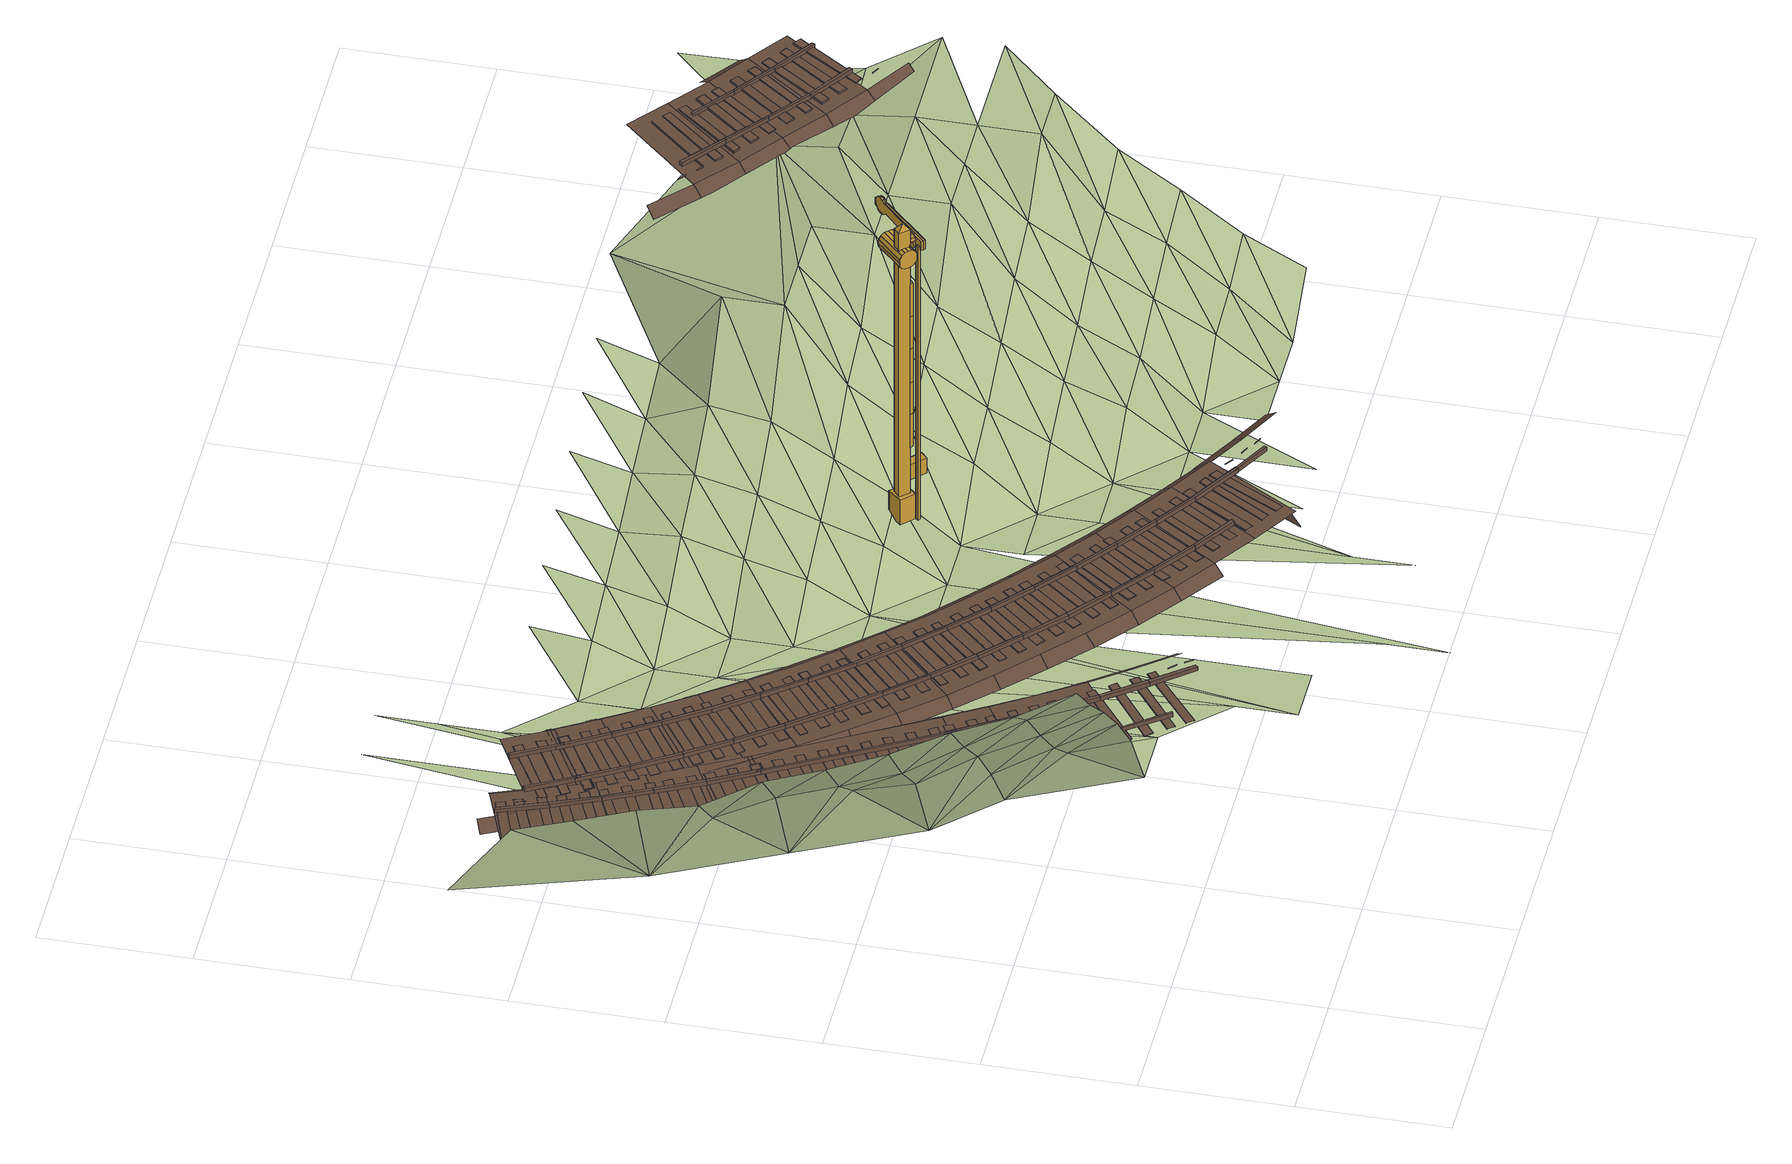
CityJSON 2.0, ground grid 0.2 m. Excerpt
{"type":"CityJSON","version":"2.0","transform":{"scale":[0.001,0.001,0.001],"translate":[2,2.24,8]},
"CityObjects":{
"cityfurniture1":{"type":"CityFurniture","attributes":{"function":"1090"},"geometry":[{"type":"MultiSurface","lod":"3","boundaries":[[[0,1,2,3]],[[1,0,4,5]],[[3,2,6,7]],[[2,1,5,6]],[[3,7,4,0]],[[8,9,10,11]],[[12,13,14,15]],[[13,8,11,14]],[[12,15,10,9]],[[16,17,18,19]],[[19,18,20,21]],[[22,23,21,20]],[[23,16,19,21]],[[22,20,18,17]],[[15,14,23,22]],[[15,22,17,10]],[[11,10,17,16]],[[7,12,9,4]],[[14,11,16,23]],[[6,5,8,13]],[[5,4,9,8]],[[7,6,13,12]],[[24,25,26,27]],[[28,29,30,31]],[[27,26,32,33]],[[34,35,29,28]],[[33,36,30,29,35,37,24,27]],[[34,28,31,38,32,26,25,39]],[[33,32,38,36]],[[39,37,35,34]],[[36,38,31,30]],[[25,24,37,39]],[[40,41,42,43]],[[44,45,42,41]],[[44,46,47,45]],[[46,40,43,47]],[[43,42,45,47]],[[40,46,44,41]],[[48,49,50,51]],[[51,50,52,53]],[[54,55,56,57]],[[58,59,55,54]],[[53,52,60,61]],[[53,61,56,55,59,62,48,51]],[[58,54,57,60,52,50,49,63]],[[61,60,57,56]],[[63,62,59,58]],[[49,48,62,63]],[[64,65,66,67]],[[65,68,69,66]],[[70,69,68,71]],[[64,71,68,65]],[[67,66,69,70]],[[67,70,71,64]],[[72,73,74,41]],[[72,75,76,73]],[[75,77,78,76]],[[77,41,74,78]],[[73,76,78,74]],[[72,41,77,75]],[[79,80,81,82]],[[83,81,82,84]],[[85,80,81,83]],[[86,79,80,85]],[[84,82,79,86]],[[87,88,89,90]],[[88,87,91,92]],[[92,91,93,94]],[[90,89,94,93]],[[89,88,92,94]],[[90,93,91,87]],[[95,96,97,98]],[[99,100,96,95]],[[101,102,100,99]],[[103,104,102,101]],[[104,103,105,106]],[[106,105,107,108]],[[108,107,109,110]],[[110,109,111,112]],[[112,111,113,114]],[[113,115,116,114]],[[116,115,117,118]],[[118,117,119,120]],[[121,122,120,119]],[[123,122,121,124]],[[125,126,123,124]],[[98,97,126,125]],[[116,118,120,122,123,126,97,96,100,102,104,106,108,110,112,114]],[[124,121,119,117,115,113,111,109,107,105,103,101,99,95,98,125]],[[86,127,84]],[[84,127,83]],[[83,127,85]],[[85,127,86]],[[128,129,130,131]],[[132,128,131,133]],[[134,132,133,135]],[[136,134,135,137]],[[137,138,139,136]],[[138,140,141,139]],[[140,142,143,141]],[[142,144,145,143]],[[144,146,147,145]],[[146,148,149,147]],[[148,150,151,149]],[[150,152,153,151]],[[154,153,152,155]],[[156,154,155,157]],[[158,156,157,159]],[[129,158,159,130]],[[157,155,152,150,148,146,144,142,140,138,137,135,133,131,130,159]],[[149,151,153,154,156,158,129,128,132,134,136,139,141,143,145,147]],[[160,161,162,163]],[[164,165,166,167]],[[167,166,168,169]],[[170,171,165,164]],[[172,173,171,170]],[[174,175,176,177]],[[178,179,180,181]],[[177,176,182,183]],[[184,185,162,161]],[[186,187,188,189]],[[190,164,167,191]],[[191,167,169,192]],[[193,194,195,196]],[[197,186,189,198]],[[199,200,201,202]],[[203,178,181,204]],[[205,195,194,206]],[[175,207,208,176]],[[176,208,209,182]],[[210,211,212,213]],[[214,172,170,215]],[[216,217,218,219]],[[215,170,164,190]],[[220,221,222,223]],[[217,224,225,218]],[[226,199,202,227]],[[224,228,229,225]],[[200,210,213,201]],[[230,226,227,231]],[[228,205,206,229]],[[198,230,231,197]],[[232,233,221,220]],[[204,181,234,235]],[[192,169,178,203]],[[184,236,237,238,214,215,190,191,192,203,204,235,209,208,207,239,185],[206,194,193,211,210,200,199,226,230,198,189,188,219,218,225,229],[233,240,241,242,243,222,221]],[[235,234,182,209]],[[244,238,237,245]],[[211,193,196,212]],[[246,247,242,241]],[[172,214,238,244]],[[169,168,179,178]],[[181,180,248,234]],[[234,248,183,182]],[[249,244,245,250]],[[173,172,244,249]],[[239,251,162,185]],[[251,239,207,175]],[[223,243,242,247]],[[243,223,222]],[[163,174,177,183,248,180,179,168,166,165,171,173,249,250,252,160]],[[251,174,163,162]],[[251,175,174]],[[252,253,161,160]],[[253,252,250,245]],[[253,236,184,161]],[[236,253,245,237]],[[240,232,246,241]],[[232,220,223,247,246]],[[232,240,233]],[[216,187,186,197,231,227,202,201,213,212,196,195,205,228,224,217]],[[219,188,187,216]],[[254,255,256,257]],[[258,259,260,261]],[[257,256,262,263]],[[264,265,259,258]],[[257,263,266,260,259,265,267,254]],[[258,261,268,262,256,255,269,264]],[[263,262,266]],[[262,268,266]],[[269,267,265,264]],[[261,260,266,268]],[[267,269,255,254]],[[270,271,272,273,274,275,276,277]],[[271,278,279,272]],[[280,281,279,278,282,283,284,285]],[[277,283,282,270]],[[270,282,278,271]],[[285,275,274,280]],[[276,284,283,277]],[[284,276,275,285]],[[281,273,272,279]],[[280,274,273,281]]]}]},
"terrain1":{"type":"TINRelief","geometry":[{"type":"CompositeSurface","lod":"3","boundaries":[[[286,287,288]],[[286,288,289]],[[290,291,287]],[[290,287,286]],[[292,291,293]],[[293,291,290]],[[294,295,292]],[[296,286,289]],[[294,292,293]],[[297,298,295]],[[296,289,299]],[[300,290,286]],[[297,295,294]],[[301,298,302]],[[300,286,296]],[[303,293,290]],[[302,298,297]],[[304,301,305]],[[290,300,303]],[[306,294,293]],[[296,299,307]],[[308,304,305]],[[301,302,305]],[[306,293,303]],[[297,294,309]],[[310,308,305]],[[307,299,311]],[[300,296,312]],[[313,310,305]],[[302,297,309]],[[294,306,309]],[[312,296,307]],[[303,300,314]],[[305,302,309]],[[306,303,314]],[[300,312,314]],[[315,307,311]],[[309,306,314]],[[309,316,305]],[[315,311,317]],[[318,312,307]],[[319,309,314]],[[314,312,318]],[[307,315,318]],[[315,317,320]],[[321,319,314]],[[321,314,318]],[[318,315,320]],[[309,322,316]],[[319,323,309]],[[324,321,318]],[[324,318,320]],[[325,319,321]],[[326,324,320]],[[324,325,321]],[[327,319,325]],[[326,328,324]],[[329,319,327]],[[324,330,325]],[[330,324,328]],[[331,332,326]],[[332,328,326]],[[333,334,331]],[[335,333,336]],[[334,332,331]],[[337,330,328]],[[337,328,332]],[[334,333,338]],[[339,330,337]],[[338,333,335]],[[339,340,330]],[[341,332,334]],[[342,337,332]],[[342,332,341]],[[343,339,337]],[[338,341,334]],[[344,337,342]],[[345,335,346]],[[343,337,344]],[[347,342,341]],[[338,348,341]],[[349,339,343]],[[347,341,348]],[[345,338,335]],[[350,344,342]],[[345,351,352]],[[350,342,347]],[[353,343,344]],[[354,348,338]],[[355,338,345]],[[353,344,350]],[[355,354,338]],[[352,356,357]],[[358,347,348]],[[359,343,353]],[[358,348,354]],[[360,350,347]],[[361,355,345]],[[362,363,357]],[[358,360,347]],[[364,353,350]],[[361,345,352]],[[365,354,355]],[[364,350,360]],[[361,365,355]],[[366,352,357]],[[367,358,354]],[[366,357,363]],[[364,368,353]],[[369,363,370]],[[367,354,365]],[[371,360,358]],[[372,361,352]],[[373,352,366]],[[369,370,374]],[[371,358,367]],[[375,364,360]],[[373,372,352]],[[376,365,361]],[[369,366,363]],[[371,375,360]],[[376,361,372]],[[367,365,377]],[[378,373,366]],[[379,374,380]],[[381,364,375]],[[369,382,366]],[[377,365,376]],[[371,367,383]],[[378,366,382]],[[384,372,373]],[[379,369,374]],[[383,367,377]],[[385,375,371]],[[384,373,378]],[[386,376,372]],[[387,382,369]],[[383,385,371]],[[388,369,379]],[[384,386,372]],[[389,377,376]],[[387,369,388]],[[390,378,382]],[[391,379,392]],[[385,393,375]],[[389,376,386]],[[387,390,382]],[[394,384,378]],[[395,383,377]],[[396,388,379]],[[394,378,390]],[[395,385,383]],[[386,384,397]],[[391,396,379]],[[398,387,388]],[[397,384,394]],[[389,386,399]],[[398,388,396]],[[400,390,387]],[[401,391,402]],[[399,386,397]],[[400,387,398]],[[403,394,390]],[[404,396,391]],[[405,391,401]],[[389,406,377]],[[403,390,400]],[[407,397,394]],[[404,391,405]],[[408,398,396]],[[406,395,377]],[[407,394,403]],[[404,408,396]],[[409,400,398]],[[410,405,401]],[[406,389,399]],[[409,398,408]],[[411,403,400]],[[412,410,401]],[[406,399,397]],[[413,404,405]],[[414,397,407]],[[411,400,409]],[[413,405,410]],[[415,408,404]],[[415,404,413]],[[416,407,403]],[[417,409,408]],[[414,406,397]],[[418,410,412]],[[411,416,403]],[[417,408,415]],[[406,419,395]],[[420,411,409]],[[418,412,421]],[[422,413,410]],[[420,409,417]],[[423,414,407]],[[418,422,410]],[[424,415,413]],[[423,407,416]],[[416,411,420]],[[424,413,422]],[[417,415,425]],[[423,406,414]],[[425,415,424]],[[426,419,406]],[[423,426,406]],[[427,420,417]],[[428,429,419]],[[426,428,419]],[[425,427,417]],[[416,420,430]],[[431,426,423]],[[430,423,416]],[[432,428,426]],[[431,433,426]],[[430,431,423]],[[432,426,433]],[[432,434,428]]]}]},
"railway1":{"type":"Railway","attributes":{"function":"1855"},"geometry":[{"type":"MultiSurface","lod":"3","boundaries":[[[435,436,437,438]],[[438,437,439,440]],[[440,439,441,442]],[[443,444,445,446]],[[447,448,449,450]],[[442,441,451,452]],[[453,454,455,456]],[[457,458,459,460]],[[461,462,463,464]],[[465,466,467,468]],[[452,451,469,470]],[[471,472,473,474]],[[475,476,477,478]],[[479,480,481,482]],[[483,475,478,484]],[[485,483,484,486]],[[470,469,487,488]],[[478,477,489,490]],[[491,492,493,494]],[[484,478,490,495]],[[486,484,495,496]],[[497,498,499,500]],[[490,489,501,502]],[[495,490,502,503]],[[504,505,506,507]],[[496,495,503,508]],[[509,510,511,512]],[[502,501,513,514]],[[503,502,514,515]],[[516,517,518,519]],[[520,521,522,523]],[[508,503,515,524]],[[525,443,446,526]],[[469,527,528,529]],[[445,530,526,446]],[[444,531,530,445]],[[532,435,438,533]],[[534,447,450,535]],[[449,536,535,450]],[[448,537,536,449]],[[538,539,540,541]],[[542,453,456,543]],[[455,544,543,456]],[[454,545,544,455]],[[546,457,460,547]],[[514,513,548,549]],[[459,550,547,460]],[[515,514,549,551]],[[458,552,550,459]],[[533,438,440,553]],[[554,461,464,555]],[[524,515,551,556]],[[557,558,559,560]],[[463,561,555,464]],[[462,562,561,463]],[[563,465,468,564]],[[467,565,564,468]],[[466,566,565,467]],[[549,548,567,568]],[[551,549,568,569]],[[570,471,474,571]],[[572,573,574,575]],[[553,440,442,576]],[[473,577,571,474]],[[556,551,569,578]],[[472,579,577,473]],[[580,479,482,581]],[[582,583,584,585]],[[481,586,581,482]],[[480,587,586,481]],[[588,589,590,591]],[[592,491,494,593]],[[493,594,593,494]],[[595,596,597,598]],[[492,599,594,493]],[[576,442,452,600]],[[601,602,603,604]],[[605,497,500,606]],[[499,607,606,500]],[[498,608,607,499]],[[609,610,611,612]],[[585,584,613,614]],[[615,504,507,616]],[[617,609,612,618]],[[619,620,621,622]],[[506,623,616,507]],[[624,625,596,595]],[[505,626,623,506]],[[627,617,618,628]],[[612,611,629,630]],[[600,452,470,631]],[[632,509,512,633]],[[618,612,630,634]],[[614,613,635,636]],[[511,637,633,512]],[[638,639,640,641]],[[642,643,644,645]],[[628,618,634,646]],[[510,647,637,511]],[[648,642,645,649]],[[650,651,648,649]],[[652,520,523,653]],[[654,529,469,655]],[[656,516,519,657]],[[631,470,488,658]],[[653,523,522,659]],[[630,629,660,661]],[[488,487,662,658]],[[518,663,657,519]],[[664,665,666,667]],[[521,668,659,522]],[[517,669,663,518]],[[634,630,661,670]],[[671,672,614,673]],[[674,675,676,677]],[[646,634,670,678]],[[679,538,541,680]],[[681,682,625,624]],[[683,684,685,686]],[[680,541,540,687]],[[537,534,535,536]],[[539,688,687,540]],[[689,690,691,692]],[[545,542,543,544]],[[661,660,693,694]],[[552,546,547,550]],[[695,557,560,696]],[[670,661,694,697]],[[698,699,700,701]],[[696,560,559,702]],[[703,704,705,706]],[[678,670,697,707]],[[558,708,702,559]],[[562,554,555,561]],[[566,563,564,565]],[[709,572,575,710]],[[711,712,713,714]],[[710,575,574,715]],[[716,717,672,671]],[[718,719,720,721]],[[722,723,724,725]],[[726,727,728,729]],[[573,730,715,574]],[[579,570,571,577]],[[727,731,732,728]],[[733,588,591,734]],[[693,735,736,737,694]],[[697,694,737,738]],[[731,739,740,732]],[[587,580,581,586]],[[734,591,590,741]],[[742,743,682,681]],[[654,529,528,744]],[[589,745,741,590]],[[746,747,748,749]],[[750,751,752,753]],[[754,755,756,757]],[[707,697,738,758,759]],[[599,592,593,594]],[[760,754,757,761]],[[762,763,727,726]],[[764,601,604,765]],[[766,760,761,767]],[[763,768,731,727]],[[769,762,726,739]],[[770,532,533,771]],[[765,604,603,772]],[[738,737,736,758]],[[768,769,739,731]],[[602,773,772,603]],[[774,775,776,777]],[[608,605,606,607]],[[778,779,780,781]],[[757,756,782,783]],[[784,619,622,785]],[[771,533,553,786]],[[761,757,783,787]],[[785,622,621,788]],[[626,615,616,623]],[[620,789,788,621]],[[767,761,787,790]],[[791,792,717,716]],[[793,794,795,796]],[[797,798,799,800]],[[801,638,641,802]],[[803,804,805,806]],[[647,632,633,637]],[[807,797,800,808]],[[802,641,640,809]],[[786,553,576,810]],[[639,811,809,640]],[[812,807,808,813]],[[814,815,763,762]],[[816,814,762,769]],[[815,817,768,763]],[[818,819,820,821]],[[822,664,667,823]],[[668,652,653,659]],[[817,816,769,768]],[[669,656,657,663]],[[823,667,666,824]],[[825,826,827,828]],[[665,829,824,666]],[[830,831,598,597]],[[596,832,830,597]],[[833,683,686,834]],[[810,576,600,835]],[[744,528,527,836]],[[834,686,685,837]],[[688,679,680,687]],[[838,689,692,839]],[[840,841,842,843]],[[684,844,837,685]],[[845,846,847,848]],[[691,849,839,692]],[[850,845,848,851]],[[690,852,849,691]],[[800,799,853,854]],[[855,856,850,851]],[[857,858,859,860]],[[861,585,614,862]],[[808,800,854,863]],[[864,698,701,865]],[[866,867,792,791]],[[625,868,832,596]],[[869,703,706,870]],[[865,701,700,871]],[[708,695,696,702]],[[813,808,863,872]],[[705,873,870,706]],[[699,874,871,700]],[[704,875,873,705]],[[876,877,878,879]],[[880,881,815,814]],[[882,883,673,614]],[[884,711,714,885]],[[835,600,631,886]],[[862,614,636,887]],[[888,718,721,889]],[[885,714,713,890]],[[891,722,725,892]],[[636,635,893,887]],[[894,895,896,897]],[[898,899,816,817]],[[730,709,710,715]],[[724,900,892,725]],[[712,901,890,713]],[[889,721,720,902]],[[723,903,900,724]],[[719,904,902,720]],[[886,631,658,662]],[[905,906,907,908]],[[909,746,749,910]],[[745,733,734,741]],[[672,911,882,614]],[[912,750,753,913]],[[910,749,748,914]],[[913,753,752,915]],[[747,916,914,748]],[[751,917,915,752]],[[918,919,880,814,816,899]],[[920,921,898,817,815,881]],[[854,853,922,923]],[[773,764,765,772]],[[863,854,923,924]],[[925,774,777,926]],[[927,778,781,928]],[[926,777,776,929]],[[872,863,924,930]],[[931,932,933,934]],[[928,781,780,935]],[[936,937,938,939]],[[775,940,929,776]],[[932,941,942,933]],[[779,943,935,780]],[[941,944,945,942]],[[946,947,867,866]],[[789,784,785,788]],[[919,920,881,880]],[[743,948,949,868,625,682]],[[950,793,796,951]],[[952,803,806,953]],[[951,796,795,954]],[[921,918,899,898]],[[953,806,805,955]],[[956,957,932,931]],[[794,958,954,795]],[[959,960,961,962,963]],[[964,959,963,965]],[[717,966,911,672]],[[804,967,955,805]],[[968,969,970,971]],[[957,972,941,932]],[[973,956,931,944]],[[811,801,802,809]],[[972,973,944,941]],[[974,964,965,975,976]],[[977,818,821,978]],[[978,821,820,979]],[[980,825,828,981]],[[965,963,962,975]],[[819,982,979,820]],[[981,828,827,983]],[[836,655,654,744]],[[829,822,823,824]],[[923,922,984,985]],[[826,986,983,827]],[[987,988,989,990]],[[924,923,985,991]],[[992,840,843,993]],[[994,995,996,997]],[[930,924,991,998]],[[844,833,834,837]],[[999,857,860,1000]],[[993,843,842,1001]],[[1002,994,997,1003]],[[1000,860,859,1004]],[[841,1005,1001,842]],[[1006,1002,1003,1007]],[[1008,1009,957,956]],[[858,1010,1004,859]],[[1011,1008,956,973]],[[1009,1012,972,957]],[[792,1013,966,717]],[[1014,876,879,1015]],[[1012,1011,973,972]],[[874,864,865,871]],[[1016,1017,947,946]],[[875,869,870,873]],[[1015,879,878,1018]],[[1019,1020,1021,1022]],[[1023,894,897,1024]],[[877,1025,1018,878]],[[1024,897,896,1026]],[[901,884,885,890]],[[903,891,892,900]],[[895,1027,1026,896]],[[1028,905,908,1029]],[[904,888,889,902]],[[1029,908,907,1030]],[[997,996,1031,1032]],[[1033,1034,1035,1036]],[[906,1037,1030,907]],[[1038,1039,1040,1041]],[[916,909,910,914]],[[985,984,1042,1043]],[[1007,1003,1044,1045]],[[1046,1047,1009,1008]],[[917,912,913,915]],[[1041,1040,1048,1049]],[[991,985,1043,1050]],[[832,1051,831,830]],[[1047,1052,1012,1009]],[[1053,1046,1008,1011]],[[1054,1055,1049,1048]],[[998,991,1050,1056]],[[1057,936,939,1058]],[[1052,1053,1011,1012]],[[1058,939,938,1059]],[[940,925,926,929]],[[943,927,928,935]],[[867,1060,1013,792]],[[937,1061,1059,938]],[[1062,1063,1064,1065]],[[868,1066,1051,832]],[[1067,1068,1069,1070]],[[1065,1064,1071,1072]],[[1073,1074,1072,1071]],[[967,952,953,955]],[[1075,968,971,1076]],[[958,950,951,954]],[[1032,1031,1077,1078]],[[1079,1080,1017,1016]],[[1076,971,970,1081]],[[1082,862,887,893]],[[969,1083,1081,970]],[[1003,997,1032,1078,1084,1085,1086,1044]],[[1045,1044,1086,1087]],[[1088,1089,1090,1091]],[[1092,1093,1047,1046]],[[982,977,978,979]],[[1094,987,990,1095]],[[911,1096,883,882]],[[986,980,981,983]],[[1093,1097,1052,1047]],[[1098,1092,1046,1053]],[[1095,990,989,1099]],[[1043,1042,1100,1101]],[[949,1102,1066,868]],[[1097,1098,1053,1052]],[[988,1103,1099,989]],[[1050,1043,1101,1104]],[[1005,992,993,1001]],[[1056,1050,1104,1105]],[[1010,999,1000,1004]],[[1106,1107,1108,1109]],[[1110,1019,1022,1111]],[[1078,1077,1112,1084]],[[1111,1022,1021,1113]],[[1025,1014,1015,1018]],[[1020,1114,1113,1021]],[[966,1115,1096,911]],[[1087,1086,1085,1116]],[[1027,1023,1024,1026]],[[1117,1033,1036,1118]],[[1017,1119,1120,1060,867,947]],[[1037,1028,1029,1030]],[[948,1121,1102,949]],[[1118,1036,1035,1122]],[[1123,1124,1093,1092]],[[1125,1126,1127,1128]],[[1129,1130,1080,1079]],[[1034,1131,1122,1035]],[[1124,1132,1097,1093]],[[1133,1123,1092,1098]],[[1055,1038,1041,1049]],[[1132,1133,1098,1097]],[[1101,1100,1134,1135]],[[1136,1067,1070,1137]],[[1061,1057,1058,1059]],[[1137,1070,1069,1138]],[[1105,1104,1139,1140]],[[1141,1142,1143,1144]],[[1013,1145,1115,966]],[[1074,1062,1065,1072]],[[1068,1146,1138,1069]],[[1084,1112,1147,1148]],[[1085,1084,1148,1149]],[[1116,1085,1149,1150]],[[1083,1075,1076,1081]],[[1151,1088,1091,1152]],[[1153,1154,1121,948]],[[1152,1091,1090,1155]],[[1156,1157,1158,1159]],[[1089,1160,1155,1090]],[[1161,1162,1163,1164]],[[1104,1101,1135,1165,1166,1139]],[[1103,1094,1095,1099]],[[1167,1106,1109,1168]],[[1169,1170,1171,1172]],[[1060,1173,1145,1013]],[[1168,1109,1108,1174]],[[1175,1176,1130,1129]],[[1107,1177,1174,1108]],[[1178,1179,1180,1181]],[[1114,1110,1111,1113]],[[1135,1134,1182,1165]],[[1080,1183,1119,1017]],[[1148,1147,1184,1185]],[[1140,1139,1166,1186]],[[1150,1149,1187,1188]],[[1189,1190,1154,1153]],[[1191,1125,1128,1192]],[[1192,1128,1127,1193]],[[1131,1117,1118,1122]],[[1126,1194,1193,1127]],[[1195,1196,1197,1198]],[[1199,1141,1144,1200]],[[1149,1148,1185,1201,1202,1187]],[[1120,1203,1173,1060]],[[1200,1144,1143,1204]],[[1146,1136,1137,1138]],[[1142,1205,1204,1143]],[[1206,1207,1208,1209]],[[1185,1184,1210,1201]],[[1160,1151,1152,1155]],[[1211,1161,1164,1212]],[[1188,1187,1202,1213]],[[1214,1215,1176,1175]],[[1212,1164,1163,1216]],[[1165,1182,1217,1218]],[[1162,1219,1216,1163]],[[1186,1166,1220,1221]],[[1222,1178,1181,1223]],[[1177,1167,1168,1174]],[[1224,1225,1226,1227]],[[1119,1228,1203,1120]],[[1223,1181,1180,1229]],[[1179,1230,1229,1180]],[[1166,1165,1218,1231,1232,1220]],[[1194,1191,1192,1193]],[[1233,1195,1198,1234]],[[1235,1236,1237,1238]],[[1201,1210,1239,1240]],[[1234,1198,1197,1241]],[[1213,1202,1242,1243]],[[1196,1244,1241,1197]],[[1205,1199,1200,1204]],[[1218,1217,1245,1231]],[[1246,1247,1215,1214]],[[1183,1248,1228,1119]],[[1249,1206,1209,1250]],[[1251,1252,1253,1254]],[[1221,1220,1232,1255]],[[1250,1209,1208,1256]],[[1202,1201,1240,1257,1258,1242]],[[1207,1259,1256,1208]],[[1219,1211,1212,1216]],[[1247,1260,1261,1262,1263,1183,1080,1130,1176,1215]],[[1264,1224,1227,1265]],[[1265,1227,1226,1266]],[[1267,1268,1269,1270]],[[1230,1222,1223,1229]],[[1225,1271,1266,1226]],[[1240,1239,1272,1257]],[[1243,1242,1258,1273]],[[1274,1235,1238,1275]],[[1263,1276,1248,1183]],[[1275,1238,1237,1277]],[[1244,1233,1234,1241]],[[1278,1279,1280,1281]],[[1231,1245,1282,1283]],[[1236,1284,1277,1237]],[[1232,1231,1283,1285]],[[1255,1232,1285,1286]],[[1287,1288,1247,1246]],[[1289,1251,1254,1290]],[[1290,1254,1253,1291]],[[1259,1249,1250,1256]],[[1252,1292,1291,1253]],[[1293,1294,1295,1296]],[[1257,1272,1297,1298]],[[1258,1257,1298,1299]],[[1273,1258,1299,1300]],[[1301,1267,1270,1302]],[[1262,1303,1276,1263]],[[1271,1264,1265,1266]],[[1302,1270,1269,1304]],[[1268,1305,1304,1269]],[[1306,1307,1308,1309]],[[1310,1278,1281,1311]],[[1283,1282,1312,1313]],[[1284,1274,1275,1277]],[[1286,1285,1314,1315]],[[1311,1281,1280,1316]],[[1279,1317,1316,1280]],[[1318,1319,1288,1287]],[[1320,1321,1322,1323]],[[1324,1293,1296,1325]],[[1292,1289,1290,1291]],[[1298,1297,1326,1327]],[[1325,1296,1295,1328]],[[1300,1299,1329,1330]],[[1261,1331,1303,1262]],[[1294,1332,1328,1295]],[[1285,1283,1313,1333,1334,1314]],[[1335,1336,1337,1338]],[[1288,1339,1260,1247]],[[1305,1301,1302,1304]],[[1340,1306,1309,1341]],[[1341,1309,1308,1342]],[[1299,1298,1327,1343,1344,1329]],[[1307,1345,1342,1308]],[[1313,1312,1346,1333]],[[1347,1348,1349,1350]],[[1315,1314,1334,1351]],[[1352,1320,1323,1353]],[[1317,1310,1311,1316]],[[1353,1323,1322,1354]],[[1321,1355,1354,1322]],[[1327,1326,1356,1343]],[[1260,1357,1331,1261]],[[1330,1329,1344,1358]],[[1332,1324,1325,1328]],[[1359,1360,1361,1362]],[[1363,1335,1338,1364]],[[1364,1338,1337,1365]],[[1319,1366,1339,1288]],[[1336,1367,1365,1337]],[[1345,1340,1341,1342]],[[1368,1347,1350,1369]],[[1369,1350,1349,1370]],[[1333,1346,1371,1372]],[[1334,1333,1372,1373]],[[1348,1374,1370,1349]],[[1351,1334,1373,1375]],[[1339,1376,1357,1260]],[[1355,1352,1353,1354]],[[1343,1356,1377,1378]],[[1344,1343,1378,1379]],[[1358,1344,1379,1380]],[[1381,1359,1362,1382]],[[1382,1362,1361,1383]],[[1360,1384,1383,1361]],[[1367,1363,1364,1365]],[[1385,1386,1366,1319]],[[1387,1388,1389,1390]],[[1390,1389,1391,1392]],[[1374,1368,1369,1370]],[[1393,1394,1392,1391]],[[1366,1395,1376,1339]],[[1396,1397,1398,1399]],[[1378,1377,1400,1401]],[[1399,1398,1402,1403]],[[1380,1379,1404,1405]],[[1406,1407,1403,1402]],[[1384,1381,1382,1383]],[[1408,1409,1410,1411]],[[1412,1413,1386,1385]],[[1411,1410,1414,1415]],[[1379,1378,1401,1416,1417,1404]],[[1418,1419,1415,1414]],[[1394,1387,1390,1392]],[[1420,1421,1422,1423]],[[1423,1422,1424,1425]],[[1386,1426,1395,1366]],[[1427,1428,1429,1430]],[[1407,1396,1399,1403]],[[1401,1400,1431,1416]],[[1405,1404,1417,1432]],[[1419,1408,1411,1415]],[[1433,1434,1435,1436]],[[1434,1437,1438,1435]],[[1437,1439,1440,1438]],[[1441,1420,1423,1425]],[[1413,1442,1426,1386]],[[1443,1444,1434,1433]],[[1445,1443,1433,1439]],[[1444,1446,1437,1434]],[[1446,1445,1439,1437]],[[1447,1448,1449,1450]],[[1451,1452,1453,1454]],[[1455,1456,1428,1427]],[[1457,1458,1459,1460]],[[1461,1462,1456,1455]]]}]},
"railway2":{"type":"Railway","attributes":{"function":"1855"},"geometry":[{"type":"MultiSurface","lod":"3","boundaries":[[[1463,1464,1465,1466]],[[1467,1468,1464,1463]],[[1469,1470,1471,1472]],[[1473,1474,1475,1476]],[[1477,1478,1479,1480]],[[1481,1482,1468,1467]],[[1483,1484,1485,1486]],[[1484,1487,1488,1485]],[[1489,1483,1486,1490]],[[1487,1489,1490,1488]],[[1491,1492,1493,1494]],[[1495,1496,1497,1498]],[[1474,1499,1500,1475]],[[1468,1501,1502,1464]],[[1503,1477,1480,1504]],[[1504,1480,1479,1505]],[[1506,1507,1508,1509]],[[1510,1511,1482,1481]],[[1512,1513,1484,1483]],[[1478,1514,1505,1479]],[[1513,1515,1487,1484]],[[1516,1512,1483,1489]],[[1515,1516,1489,1487]],[[1517,1491,1494,1518]],[[1518,1494,1493,1519]],[[1492,1520,1519,1493]],[[1521,1522,1523,1524]],[[1525,1495,1498,1526]],[[1482,1527,1501,1468]],[[1526,1498,1497,1528]],[[1496,1529,1528,1497]],[[1530,1531,1532,1533]],[[1534,1506,1509,1535]],[[1536,1537,1513,1512]],[[1537,1538,1515,1513]],[[1539,1536,1512,1516]],[[1535,1509,1508,1540]],[[1541,1542,1511,1510]],[[1538,1539,1516,1515]],[[1507,1543,1540,1508]],[[1544,1545,1546,1547]],[[1548,1549,1550,1551]],[[1552,1521,1524,1553]],[[1554,1548,1551,1555]],[[1549,1556,1557,1550]],[[1556,1554,1555,1557]],[[1553,1524,1523,1558]],[[1522,1559,1558,1523]],[[1511,1560,1527,1482]],[[1561,1562,1563,1564]],[[1529,1525,1526,1528]],[[1565,1530,1533,1566]],[[1566,1533,1532,1567]],[[1531,1568,1567,1532]],[[1569,1570,1537,1536]],[[1570,1571,1538,1537]],[[1572,1569,1536,1539]],[[1571,1572,1539,1538]],[[1543,1534,1535,1540]],[[1573,1574,1575,1576]],[[1577,1578,1542,1541]],[[1579,1544,1547,1580]],[[1580,1547,1546,1581]],[[1582,1583,1549,1548]],[[1583,1584,1556,1549]],[[1585,1582,1548,1554]],[[1545,1586,1581,1546]],[[1584,1585,1554,1556]],[[1559,1552,1553,1558]],[[1587,1588,1589,1590]],[[1542,1591,1560,1511]],[[1592,1561,1564,1593]],[[1593,1564,1563,1594]],[[1562,1595,1594,1563]],[[1568,1565,1566,1567]],[[1596,1573,1576,1597]],[[1597,1576,1575,1598]],[[1560,1599,1600,1527]],[[1574,1601,1598,1575]],[[1602,1603,1583,1582]],[[1586,1579,1580,1581]],[[1603,1604,1584,1583]],[[1605,1602,1582,1585]],[[1604,1605,1585,1584]],[[1595,1592,1593,1594]]]}]}
},
"vertices":[
[789,708,163],[791,704,163],[783,696,163],[779,699,163],[789,708,215],[791,704,215],[783,696,215],[779,699,215],[791,704,266],[789,708,266],[789,708,319],[791,704,319],[779,699,266],[783,696,266],[783,696,319],[779,699,319],[791,704,371],[789,708,371],[789,708,423],[791,704,423],[779,699,423],[783,696,423],[779,699,371],[783,696,371],[794,692,484],[791,696,484],[794,699,487],[797,696,487],[789,692,494],[791,691,494],[794,692,496],[791,696,496],[795,700,490],[798,696,490],[787,692,490],[790,688,490],[797,696,494],[791,691,487],[794,699,494],[789,692,487],[782,688,51],[779,692,51],[779,692,487],[782,688,487],[775,688,51],[775,688,487],[779,686,51],[779,686,487],[798,710,452],[801,707,452],[795,703,457],[794,706,457],[795,702,462],[793,704,462],[813,719,474],[810,722,474],[806,716,480],[809,715,480],[814,720,468],[811,722,468],[805,711,478],[802,712,478],[802,714,452],[805,711,452],[799,704,468],[785,691,481],[782,694,481],[795,708,468],[789,696,490],[786,698,490],[799,712,476],[803,708,476],[795,708,51],[795,708,90],[779,692,90],[779,726,51],[779,726,90],[762,708,51],[762,708,90],[789,708,90],[778,719,90],[769,711,90],[779,699,90],[769,711,510],[779,699,510],[778,719,510],[789,708,510],[789,708,111],[806,690,111],[797,682,111],[779,699,111],[789,708,135],[806,690,135],[779,699,135],[797,682,135],[778,690,465],[812,724,465],[813,723,471],[779,688,471],[775,692,461],[810,726,461],[773,695,458],[807,728,458],[769,699,457],[803,732,457],[765,703,458],[799,736,458],[762,706,461],[795,740,461],[759,708,465],[794,742,465],[759,708,471],[793,743,471],[759,708,476],[794,742,476],[762,706,481],[795,740,481],[765,703,484],[799,736,484],[769,699,484],[803,732,484],[773,695,484],[807,728,484],[810,726,481],[775,692,481],[778,690,476],[812,724,476],[779,708,519],[789,707,487],[789,708,490],[794,702,490],[794,702,487],[787,706,487],[793,700,487],[786,704,484],[791,699,484],[785,703,484],[790,698,484],[789,696,484],[783,702,484],[787,695,487],[782,700,487],[786,694,487],[781,699,487],[786,692,490],[779,699,490],[786,694,493],[781,699,493],[787,695,494],[782,700,494],[789,696,496],[783,702,496],[790,698,497],[785,703,497],[786,704,496],[791,699,496],[787,706,494],[793,700,494],[789,707,493],[794,702,493],[775,684,483],[777,682,483],[777,682,497],[775,684,497],[852,755,481],[851,756,481],[852,759,484],[854,756,484],[853,759,490],[854,758,490],[849,752,478],[848,754,478],[846,748,478],[844,751,478],[838,744,497],[840,743,497],[843,746,500],[841,748,500],[854,756,494],[852,759,494],[851,756,497],[852,755,497],[846,748,502],[844,751,502],[779,680,483],[779,680,497],[844,747,483],[842,746,484],[843,744,484],[845,746,483],[853,754,481],[855,756,484],[856,756,490],[849,750,497],[847,748,497],[846,748,497],[848,752,497],[846,748,481],[847,748,481],[852,752,487],[853,752,490],[851,755,490],[851,755,487],[855,756,494],[853,754,497],[844,747,497],[845,746,497],[841,742,497],[844,744,500],[847,748,502],[852,752,493],[851,752,494],[850,752,494],[851,755,493],[847,748,478],[851,751,478],[841,744,487],[840,744,490],[842,743,490],[842,743,487],[837,740,490],[839,740,490],[839,740,494],[838,742,494],[841,744,493],[842,743,493],[851,752,484],[850,752,484],[842,746,494],[843,744,494],[849,750,483],[848,752,483],[838,742,484],[839,740,484],[849,752,500],[851,751,500],[840,740,483],[841,742,481],[844,744,478],[840,740,497],[840,740,484],[782,684,484],[782,684,494],[840,740,494],[843,746,478],[840,743,481],[779,684,484],[779,684,494],[848,754,500],[841,748,478],[838,744,481],[839,743,497],[838,744,483],[839,743,483],[799,707,458],[802,704,458],[801,704,461],[799,704,461],[806,710,462],[805,711,462],[804,710,465],[805,708,465],[801,704,464],[799,706,464],[806,708,458],[804,711,458],[802,708,465],[803,708,457],[803,706,465],[804,707,457],[805,711,470],[805,711,473],[807,712,474],[809,715,474],[810,716,471],[810,716,468],[808,714,467],[806,712,468],[807,710,473],[808,712,474],[812,715,471],[811,714,474],[806,708,470],[807,710,468],[809,712,467],[811,714,468],
[80,400,330],[0,400,397],[0,320,449],[80,320,367],[80,480,273],[0,480,359],[0,559,311],[80,559,218],[80,639,183],[0,639,273],[160,400,242],[80,720,151],[0,720,240],[160,320,292],[160,480,195],[0,800,188],[80,800,106],[160,559,138],[0,880,167],[80,880,0],[160,639,114],[240,400,159],[0,960,137],[160,720,0],[0,1039,109],[240,320,211],[240,480,103],[0,1119,0],[240,559,0],[319,400,89],[160,880,0],[319,320,121],[319,480,0],[240,720,0],[399,320,0],[319,559,0],[160,1519,0],[240,1280,0],[399,480,0],[319,1119,0],[480,320,0],[319,1200,0],[399,960,0],[319,1280,0],[399,1039,0],[560,239,0],[480,880,0],[560,159,0],[560,720,0],[640,639,0],[640,159,0],[480,960,0],[640,720,0],[480,1039,32],[480,1119,42],[560,800,0],[560,880,0],[560,1039,58],[560,960,38],[720,639,0],[720,79,0],[640,880,64],[640,800,44],[560,1119,76],[640,960,86],[720,0,0],[799,639,0],[640,1039,80],[720,800,74],[720,720,48],[799,0,0],[799,559,0],[720,880,103],[640,1119,102],[720,960,121],[799,720,64],[880,79,0],[880,480,0],[720,1039,111],[799,800,111],[880,559,0],[799,880,157],[720,1119,132],[960,480,0],[880,159,0],[799,960,170],[880,720,108],[880,639,67],[960,400,0],[799,1039,135],[880,800,166],[880,880,279],[960,639,93],[1040,400,0],[960,239,0],[799,1119,164],[960,559,51],[880,960,279],[960,720,148],[880,1039,160],[960,800,194],[1040,559,86],[1040,480,57],[960,880,279],[1040,639,134],[1120,400,0],[1040,239,0],[880,1119,186],[1040,720,178],[960,1119,259],[1120,480,73],[1040,800,279],[1120,559,112],[1040,880,279],[1120,639,173],[1200,320,0],[1120,320,0],[1120,720,279],[1200,480,105],[1200,400,61],[1200,960,269],[1120,800,279],[1200,559,151],[1200,639,201],[1279,400,71],[1200,720,279],[1279,320,0],[1279,480,131],[1200,880,279],[1279,559,170],[1279,800,279],[1279,639,279],[1360,400,96],[1200,1039,263],[1279,720,279],[1360,320,55],[1360,480,153],[1279,880,269],[1360,559,204],[1360,639,279],[1279,960,265],[1440,720,279],[1279,1039,263],[1200,1119,260],[1440,800,279],[1360,880,279],[1360,1039,265],[1360,960,266],[1360,1119,263],
[48,1055,12],[32,1050,0],[57,982,0],[73,989,12],[85,918,0],[101,924,12],[116,853,0],[130,860,12],[65,1061,12],[69,1049,12],[69,1049,13],[65,1061,13],[75,1035,12],[79,1023,12],[79,1023,13],[75,1035,13],[148,789,0],[162,797,12],[85,1006,12],[89,996,12],[89,996,13],[85,1006,13],[96,982,12],[101,970,12],[101,970,13],[96,982,13],[107,954,12],[112,944,12],[112,944,13],[107,954,13],[117,929,12],[123,918,12],[123,918,13],[117,929,13],[181,731,0],[194,738,12],[130,902,12],[136,892,12],[136,892,13],[130,902,13],[81,1067,19],[81,1067,13],[107,1002,13],[107,1002,19],[142,876,12],[148,865,12],[148,865,13],[142,876,13],[85,1069,19],[109,1004,19],[85,1069,13],[109,1004,13],[184,726,0],[198,732,12],[133,938,13],[133,938,19],[156,851,12],[161,840,12],[161,840,13],[156,851,13],[137,941,19],[137,941,13],[169,825,12],[173,813,12],[173,813,13],[169,825,13],[162,876,13],[162,876,19],[166,877,19],[182,800,12],[186,789,12],[186,789,13],[182,800,13],[166,877,13],[196,773,12],[202,764,12],[202,764,13],[196,773,13],[194,813,13],[194,813,19],[198,816,19],[210,748,12],[216,738,12],[216,738,13],[210,748,13],[210,747,12],[217,736,12],[217,736,13],[210,747,13],[198,816,13],[166,1095,12],[166,1095,13],[310,508,0],[323,515,12],[194,739,12],[170,1083,13],[170,1083,12],[182,1105,12],[206,1043,12],[176,1074,12],[176,1074,13],[180,1063,13],[180,1063,12],[225,722,12],[230,711,12],[230,711,13],[225,722,13],[186,1046,12],[186,1046,13],[190,1035,13],[190,1035,12],[194,1023,12],[194,1023,13],[228,754,13],[228,754,19],[200,1013,13],[230,756,19],[200,1013,12],[232,982,12],[206,997,12],[206,997,13],[230,756,13],[240,696,12],[246,686,12],[246,686,13],[240,696,13],[212,986,13],[212,986,12],[216,974,12],[216,974,13],[221,964,13],[221,964,12],[230,750,13],[230,750,19],[234,752,19],[229,948,12],[229,948,13],[254,671,12],[261,660,12],[261,660,13],[254,671,13],[259,924,12],[234,937,13],[234,752,13],[234,937,12],[241,921,12],[241,921,13],[130,1110,12],[116,1103,0],[148,1039,0],[162,1047,12],[246,910,13],[246,910,12],[267,648,12],[274,638,12],[274,638,13],[267,648,13],[251,900,12],[251,900,13],[257,889,13],[307,510,0],[322,519,12],[319,523,12],[305,515,0],[257,889,12],[290,865,12],[282,623,12],[289,611,12],[289,611,13],[282,623,13],[265,873,12],[265,873,13],[270,863,13],[270,863,12],[145,1091,19],[145,1091,13],[169,1027,13],[169,1027,19],[181,981,0],[194,988,12],[275,853,12],[275,853,13],[149,1091,19],[173,1030,19],[297,597,12],[302,587,12],[302,587,13],[297,597,13],[282,841,13],[345,450,0],[358,458,12],[282,841,12],[149,1091,13],[173,1030,13],[196,966,13],[196,966,19],[321,808,12],[290,827,12],[290,827,13],[198,968,19],[184,976,0],[198,982,12],[295,816,13],[311,571,12],[318,561,12],[318,561,13],[311,571,13],[226,756,19],[226,756,13],[358,527,13],[358,527,19],[198,968,13],[295,816,12],[229,759,19],[361,530,19],[361,530,13],[229,759,13],[303,801,12],[303,801,13],[319,811,12],[333,819,0],[305,801,12],[305,801,13],[323,803,12],[310,791,13],[224,906,13],[224,906,19],[338,811,0],[311,789,13],[327,546,12],[333,535,12],[333,535,13],[327,546,13],[310,791,12],[311,789,12],[228,908,19],[220,917,0],[233,925,12],[182,980,0],[172,1069,12],[177,1058,12],[177,1058,13],[172,1069,13],[228,908,13],[319,776,12],[319,776,13],[383,389,0],[396,398,12],[338,526,12],[345,515,12],[345,515,13],[338,526,13],[325,764,13],[325,764,12],[185,1043,12],[190,1034,12],[190,1034,13],[185,1043,13],[254,845,13],[254,845,19],[334,750,12],[334,750,13],[258,848,19],[354,501,12],[359,490,12],[359,490,13],[354,501,13],[339,740,13],[198,1018,12],[205,1008,12],[205,1008,13],[198,1018,13],[258,848,13],[339,740,12],[349,724,12],[349,724,13],[367,477,12],[374,466,12],[374,466,13],[367,477,13],[355,714,13],[258,857,0],[271,865,12],[214,990,12],[221,980,12],[221,980,13],[214,990,13],[214,992,12],[220,982,12],[220,982,13],[214,992,13],[354,535,13],[354,535,19],[351,541,19],[351,541,13],[355,714,12],[358,537,19],[354,543,19],[361,702,12],[361,702,13],[289,784,13],[289,784,19],[286,788,19],[290,789,19],[358,537,13],[354,543,13],[367,692,13],[423,332,0],[436,341,12],[448,587,12],[367,692,12],[383,452,12],[390,441,12],[390,441,13],[383,452,13],[230,965,12],[236,954,12],[236,954,13],[230,965,13],[194,1063,19],[194,1063,13],[228,1004,13],[228,1004,19],[293,785,19],[293,785,13],[198,1066,19],[230,1006,19],[388,478,13],[388,478,19],[375,676,12],[375,676,13],[198,1066,13],[230,1006,13],[391,480,19],[391,480,13],[198,1110,0],[222,1049,0],[382,666,13],[382,666,12],[244,941,12],[250,930,12],[250,930,13],[244,941,13],[399,428,12],[406,417,12],[406,417,13],[399,428,13],[230,1000,13],[230,1000,19],[391,651,12],[391,651,13],[246,990,0],[234,1002,19],[396,640,13],[396,640,12],[234,1002,13],[298,799,0],[311,808,12],[259,917,12],[266,906,12],[266,906,13],[259,917,13],[226,1006,19],[226,1006,13],[263,944,13],[263,944,19],[406,626,12],[406,626,13],[415,405,12],[422,394,12],[422,394,13],[415,405,13],[230,1009,19],[266,946,19],[411,615,13],[274,930,0],[411,615,12],[230,1009,13],[266,946,13],[426,420,13],[426,420,19],[430,421,13],[430,421,19],[275,892,12],[282,881,12],[282,881,13],[275,892,13],[420,599,12],[420,599,13],[427,589,13],[432,380,12],[439,371,12],[439,371,13],[432,380,13],[427,589,12],[444,594,12],[459,601,0],[446,591,12],[431,582,12],[431,582,13],[303,873,0],[462,595,0],[436,571,13],[279,1097,12],[279,1097,13],[290,869,12],[298,859,12],[298,859,13],[290,869,13],[436,571,12],[285,791,19],[285,791,13],[416,562,13],[416,562,19],[285,1086,13],[287,793,19],[419,563,19],[285,1086,12],[301,885,13],[301,885,19],[419,563,13],[287,793,13],[447,357,12],[455,348,12],[455,348,13],[447,357,13],[290,1115,12],[321,1058,12],[305,888,19],[446,557,12],[446,557,13],[342,742,0],[355,752,12],[480,535,12],[294,1071,12],[294,1071,13],[452,546,13],[305,888,13],[299,1059,13],[452,546,12],[299,1059,12],[307,845,12],[315,835,12],[315,835,13],[307,845,13],[466,363,13],[466,363,19],[319,1062,12],[331,1070,0],[458,535,12],[458,535,13],[335,816,0],[323,1053,12],[307,1046,12],[307,1046,13],[464,526,13],[307,1045,12],[307,1045,13],[338,1061,0],[464,333,12],[472,324,12],[472,324,13],[464,333,13],[468,364,19],[468,364,13],[314,1034,13],[464,526,12],[314,1035,13],[314,1034,12],[314,1035,12],[323,821,12],[331,813,12],[331,813,13],[323,821,13],[474,510,12],[474,510,13],[355,1001,12],[323,1021,12],[323,1021,13],[480,501,13],[329,1010,13],[480,501,12],[329,1010,12],[511,309,13],[508,307,13],[508,307,19],[511,309,19],[341,829,13],[341,829,19],[343,832,19],[334,1000,12],[334,1000,13],[490,486,12],[490,486,13],[341,990,13],[343,832,13],[414,567,13],[414,567,19],[408,575,19],[408,575,13],[496,476,13],[342,797,12],[349,789,12],[349,789,13],[342,797,13],[341,990,12],[416,570,19],[412,577,19],[496,476,12],[416,570,13],[412,577,13],[387,687,0],[399,696,12],[553,425,12],[516,480,12],[351,974,12],[351,974,13],[503,466,12],[503,466,13],[357,965,13],[509,457,13],[446,514,13],[446,514,19],[357,965,12],[254,1095,19],[254,1095,13],[289,1034,13],[289,1034,19],[286,1038,19],[258,1098,19],[290,1039,19],[391,946,12],[509,457,12],[359,775,12],[367,764,12],[367,764,13],[359,775,13],[450,515,19],[450,515,13],[258,1098,13],[293,1035,19],[293,1035,13],[367,950,12],[367,950,13],[373,941,13],[520,441,12],[520,441,13],[373,941,12],[527,433,13],[383,773,13],[383,773,19],[527,433,12],[376,752,12],[383,744,12],[383,744,13],[376,752,13],[386,776,19],[379,930,12],[379,930,13],[283,1042,19],[283,1042,13],[321,980,13],[321,980,19],[386,776,13],[533,422,12],[533,422,13],[387,921,13],[287,1043,19],[325,982,19],[540,413,13],[387,921,12],[287,1043,13],[325,982,13],[483,458,13],[483,458,19],[540,413,12],[486,460,13],[486,460,19],[428,893,12],[396,906,12],[396,906,13],[432,633,0],[444,644,12],[403,897,13],[395,730,12],[403,720,12],[403,720,13],[395,730,13],[551,398,12],[551,398,13],[403,897,12],[559,389,13],[559,389,12],[410,886,12],[410,886,13],[416,877,13],[358,924,13],[358,924,19],[411,708,12],[419,700,12],[419,700,13],[411,708,13],[416,877,12],[569,375,12],[483,309,12],[483,309,13],[569,375,13],[427,720,13],[427,720,19],[361,926,19],[361,926,13],[520,402,13],[520,402,19],[490,300,13],[576,365,13],[430,723,19],[460,599,0],[524,405,19],[524,405,13],[490,300,12],[576,365,12],[430,723,13],[427,863,12],[427,863,13],[435,853,13],[468,840,12],[435,853,12],[584,356,12],[500,288,12],[500,288,13],[584,356,13],[494,543,0],[432,686,12],[440,676,12],[440,676,13],[432,686,13],[507,279,13],[591,347,13],[507,279,12],[591,347,12],[446,840,12],[446,840,13],[395,869,13],[395,869,19],[482,581,0],[492,591,12],[452,829,13],[335,1066,0],[452,829,12],[436,816,19],[440,817,19],[399,872,19],[399,872,13],[450,664,12],[458,656,12],[458,656,13],[450,664,13],[561,348,13],[561,348,19],[460,821,12],[460,821,13],[369,1010,0],[565,352,19],[565,352,13],[468,812,13],[472,668,13],[472,668,19],[528,489,0],[468,812,12],[475,670,19],[475,670,13],[470,644,12],[478,635,12],[478,635,13],[470,644,13],[479,797,12],[479,797,13],[436,816,13],[487,789,13],[487,789,12],[403,954,0],[440,817,13],[494,780,12],[494,780,13],[552,740,12],[508,789,12],[565,436,0],[501,771,13],[604,296,13],[604,296,19],[490,622,12],[498,613,12],[498,613,13],[490,622,13],[532,531,0],[543,542,12],[501,771,12],[607,300,19],[607,300,13],[519,617,13],[519,617,19],[512,756,12],[512,756,13],[520,748,13],[521,619,19],[521,619,13],[508,602,12],[516,594,12],[516,594,13],[508,602,13],[440,902,0],[520,748,12],[479,764,13],[479,764,19],[482,765,19],[482,765,13],[528,739,12],[528,739,13],[593,373,12],[605,384,0],[536,730,13],[610,324,12],[601,333,12],[601,333,13],[610,324,13],[536,730,12],[529,581,12],[537,573,12],[537,573,13],[529,581,13],[568,567,19],[571,571,19],[548,716,12],[548,716,13],[625,305,12],[617,315,12],[617,315,13],[625,305,13],[480,849,0],[557,708,13],[584,482,0],[595,494,12],[557,708,12],[548,561,12],[557,553,12],[557,553,13],[548,561,13],[568,567,13],[597,692,12],[523,712,13],[523,712,19],[571,571,13],[524,716,19],[524,716,13],[634,323,12],[646,332,0],[569,696,12],[569,696,13],[577,687,13],[577,687,12],[571,541,12],[579,533,12],[579,533,13],[571,541,13],[585,678,12],[585,678,13],[568,664,19],[571,667,19],[521,800,0],[593,670,13],[593,670,12],[592,521,12],[601,513,12],[601,513,13],[592,521,13],[568,664,13],[605,658,12],[605,658,13],[571,667,13],[638,434,0],[648,448,12],[615,648,13],[619,521,13],[619,521,19],[615,648,12],[622,523,19],[622,523,13],[623,639,12],[623,639,13],[612,502,12],[622,494,12],[622,494,13],[612,502,13],[564,751,0],[630,631,13],[630,631,12],[670,474,19],[674,478,19],[644,619,12],[644,619,13],[634,482,12],[644,474,12],[644,474,13],[634,482,13],[616,617,13],[616,617,19],[653,611,13],[618,619,19],[618,619,13],[653,611,12],[670,474,13],[693,390,0],[703,402,12],[608,703,0],[666,599,12],[666,599,13],[654,465,12],[665,457,12],[665,457,13],[654,465,13],[674,478,13],[674,591,13],[664,571,19],[666,574,19],[674,591,12],[791,517,12],[741,558,12],[691,601,12],[642,646,12],[683,583,12],[683,583,13],[692,575,13],[678,445,12],[688,438,12],[688,438,13],[678,445,13],[692,575,12],[664,571,13],[666,574,13],[706,565,12],[706,565,13],[654,656,0],[715,557,13],[701,428,12],[711,420,12],[711,420,13],[701,428,13],[725,432,13],[725,432,19],[715,557,12],[728,434,19],[728,434,13],[750,348,0],[759,360,12],[723,549,12],[723,549,13],[733,541,13],[733,541,12],[723,410,12],[733,402,12],[733,402,13],[723,410,13],[715,527,13],[715,527,19],[718,530,19],[718,530,13],[746,530,12],[746,530,13],[702,613,0],[755,523,13],[755,523,12],[747,392,12],[755,385,12],[755,385,13],[747,392,13],[769,511,12],[769,511,13],[781,389,13],[781,389,19],[783,392,19],[783,392,13],[779,504,13],[779,504,12],[808,307,0],[817,320,12],[769,376,12],[778,368,12],[778,368,13],[769,376,13],[787,497,12],[787,497,13],[767,485,13],[767,485,19],[798,490,13],[769,488,19],[769,488,13],[751,570,0],[798,490,12],[837,349,19],[840,352,19],[793,359,12],[803,352,12],[803,352,13],[793,359,13],[844,477,12],[812,478,12],[812,478,13],[821,472,13],[821,445,19],[823,448,19],[821,472,12],[837,349,13],[815,343,12],[825,336,12],[825,336,13],[815,343,13],[840,352,13],[831,465,12],[831,465,13],[840,458,13],[840,458,12],[821,445,13],[802,529,0],[823,448,13],[840,327,12],[850,320,12],[850,320,13],[840,327,13],[855,448,12],[855,448,13],[865,441,13],[898,440,12],[865,441,12],[874,433,12],[874,433,13],[884,426,13],[895,312,13],[895,312,19],[898,316,19],[884,426,12],[898,316,13],[853,490,0],[875,406,13],[875,406,19],[878,409,19],[878,409,13],[899,417,12],[899,417,13],[908,410,13],[908,410,12],[876,281,12],[953,404,12],[924,401,12],[865,311,12],[865,311,13],[924,401,13],[875,304,13],[934,394,13],[875,304,12],[934,394,12],[907,453,0],[943,388,12],[888,296,12],[888,296,13],[943,388,13],[931,369,13],[931,369,19],[898,289,13],[954,381,13],[934,372,19],[934,372,13],[898,289,12],[954,381,12],[969,372,12],[912,280,12],[912,280,13],[969,372,13],[939,243,12],[1013,368,12],[923,275,13],[979,367,13],[998,329,19],[1000,333,19],[923,275,12],[979,367,12],[985,363,12],[933,267,12],[933,267,13],[985,363,13],[944,261,13],[996,356,13],[961,417,0],[1001,373,12],[1009,388,0],[924,234,0],[932,247,12],[998,329,13],[1000,333,13],[992,333,13],[992,333,19],[985,337,19],[985,337,13],[994,336,19],[987,340,19],[994,336,13],[987,340,13],[996,356,12],[1021,380,0],[1047,303,13],[1047,303,19],[1049,307,13],[1049,307,19],[1021,341,12],[1011,348,12],[1011,348,13],[1021,341,13],[1048,328,12],[1037,333,12],[1037,333,13],[1048,328,13],[1066,337,12],[1074,352,0],[1069,316,12],[1058,321,12],[1058,321,13],[1069,316,13],[1125,308,12],[1132,323,0],
[1086,1030,263],[1096,1042,275],[1045,1090,273],[1033,1079,262],[1140,984,263],[1150,996,276],[1100,1063,275],[1109,1055,276],[1109,1055,278],[1100,1063,276],[1122,1043,276],[1130,1037,276],[1130,1037,278],[1122,1043,278],[1144,1025,276],[1153,1017,276],[1153,1017,279],[1144,1025,278],[1195,938,266],[1205,952,278],[1179,1019,278],[1179,1019,284],[1126,1063,282],[1126,1063,276],[1181,1022,284],[1129,1067,282],[1181,1022,278],[1129,1067,276],[1165,1006,276],[1174,1000,276],[1174,1000,279],[1165,1006,279],[1188,989,276],[1198,981,278],[1198,981,279],[1188,989,279],[1202,1118,276],[1202,1118,279],[1242,1106,278],[1193,1148,276],[1215,1107,278],[1215,1107,279],[1224,1099,279],[1209,970,278],[1219,964,278],[1219,964,279],[1209,970,279],[1251,896,266],[1261,909,279],[1233,976,279],[1233,976,285],[1224,1099,278],[1235,978,285],[1235,978,279],[1233,1091,278],[1233,1091,279],[1242,1083,279],[1242,1083,278],[1233,953,278],[1243,946,279],[1243,946,281],[1233,953,279],[1255,1073,279],[1255,1073,281],[1293,1065,279],[1265,1065,281],[1265,1065,279],[1257,934,279],[1266,928,279],[1266,928,281],[1257,934,281],[1274,1057,279],[1274,1057,281],[1287,934,279],[1287,934,285],[1290,937,285],[1291,937,279],[1283,1050,281],[1310,856,268],[1319,869,279],[1283,1050,279],[1279,918,279],[1289,912,279],[1289,912,282],[1279,918,282],[1275,1029,278],[1275,1029,284],[1223,1070,282],[1223,1070,276],[1298,1039,279],[1298,1039,282],[1278,1031,278],[1226,1073,276],[1278,1031,284],[1226,1073,282],[1308,1031,282],[1308,1031,279],[1346,1026,281],[1303,902,279],[1313,894,279],[1313,894,282],[1303,902,282],[1322,1022,279],[1322,1022,282],[1331,1014,282],[1331,1014,279],[1345,894,282],[1345,894,288],[1347,898,288],[1347,898,282],[1326,885,281],[1336,880,281],[1336,880,282],[1326,885,282],[1370,817,269],[1378,829,282],[1341,1008,281],[1341,1008,282],[1351,1001,282],[1329,989,279],[1329,989,285],[1331,992,285],[1332,992,279],[1351,1001,281],[1350,869,281],[1360,864,281],[1360,864,282],[1350,869,282],[1399,988,282],[1365,990,281],[1365,990,282],[1375,984,282],[1375,984,281],[1384,977,282],[1384,977,284],[1394,970,284],[1355,1039,269],[1303,1078,268],[1394,970,282],[1384,950,281],[1384,950,287],[1386,954,287],[1386,954,281]
]}
